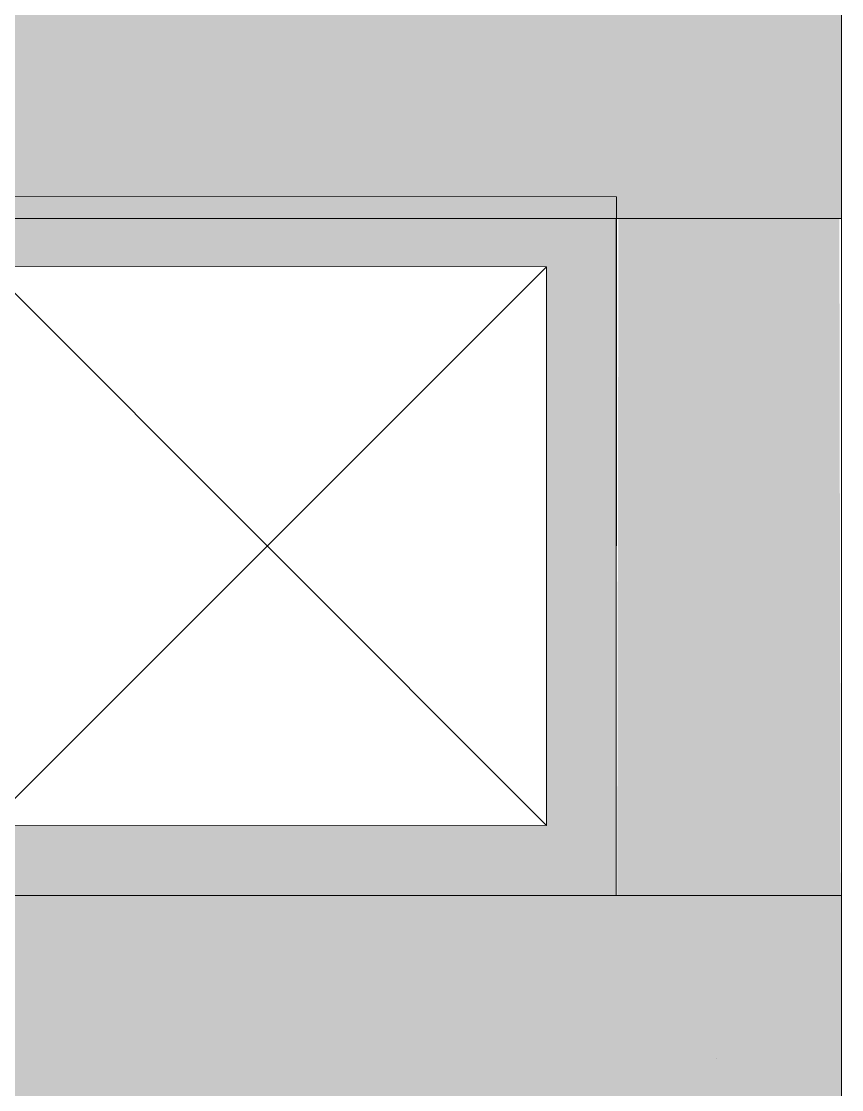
# Model space of a CAD drawing. Header units: millimetres. Extents: x 6676 to 14342, y 3639 to 5293.
# Drawn here: x 7089.42 to 7095.97, y 5104.61 to 5113.14 of the extents above; entities that cross this region are included whole.
import ezdxf

# ---------------------------------------------------------------- set-up
doc = ezdxf.new("R2010")
doc.units = ezdxf.units.MM
doc.layers.add('1 - plaster', color=1, linetype='Continuous', lineweight=9)
doc.layers.add('1 - structure A-WALL', color=3, linetype='Continuous', lineweight=18)

# ---------------------------------------------------------------- blocks, each defined once
blk = doc.blocks.new('jsjs')
at = {"layer": '1 - structure A-WALL', "ltscale": 0.5, "true_color": 0x59c95b}
h = blk.add_hatch(color=93, dxfattribs=at)
h.dxf.hatch_style = 1
h.paths.add_polyline_path([(321.8008, 1556.0305), (326.8008, 1556.0305), (326.8008, 1561.0305), (321.8008, 1561.0305)])
h.paths.add_polyline_path([(322.3008, 1556.5305), (326.3008, 1556.5305), (326.3008, 1560.5305), (322.3008, 1560.5305)], flags=16)
at = {"layer": '1 - structure A-WALL', "color": 93, "ltscale": 0.5, "true_color": 0x59c95b}
for p, q in [((322.3008, 1560.5305), (326.3008, 1556.5305)), ((326.3008, 1560.5305), (322.3008, 1556.5305))]:
    blk.add_line(p, q, dxfattribs=at)
for points in [[(321.8008, 1556.0305), (326.8008, 1556.0305), (326.8008, 1561.0305), (321.8008, 1561.0305)], [(322.3008, 1556.5305), (326.3008, 1556.5305), (326.3008, 1560.5305), (322.3008, 1560.5305)]]:
    blk.add_lwpolyline(points, close=True, dxfattribs=at)

msp = doc.modelspace()

# ---------------------------------------------------------------- hatches: boundary and pattern name
at = {"layer": '1 - plaster', "true_color": 0xe0a352}
for points in [[(6983.9674, 5111.5616), (7095.9694, 5111.5628), (7095.9694, 5113.3628), (6983.9674, 5113.3616)], [(7095.9521, 5111.5633), (7094.1887, 5111.5623), (7094.1799, 5106.1628), (7095.9616, 5106.1603)], [(7095.9694, 5104.3628), (7095.9694, 5106.1628), (6983.9661, 5106.1628), (6983.9687, 5104.3628)]]:
    msp.add_hatch(color=33, dxfattribs=at).paths.add_polyline_path(points)

# ---------------------------------------------------------------- linework, layer by layer
at = {"layer": '1 - plaster'}
for points in [[(6983.9674, 5111.5628), (7095.9694, 5111.5628), (7095.9694, 5113.3628), (6983.9674, 5113.3628)], [(7094.9701, 5104.8628), (7094.9701, 5104.8628)]]:
    msp.add_lwpolyline(points, close=True, dxfattribs=at)
for points in [[(7094.1712, 5106.1628), (7095.9704, 5106.1603), (7095.9704, 5111.5628), (7094.1704, 5111.5628), (7094.1712, 5106.1628)], [(6983.9674, 5106.1628), (6983.9674, 5104.3628), (7095.9694, 5104.3628), (7095.9694, 5106.1628), (6983.9674, 5106.1628)]]:
    msp.add_lwpolyline(points, dxfattribs=at)

# ---------------------------------------------------------------- block references
at = {"xscale": 1.114737591108468, "yscale": 1.114737591108468, "zscale": 1.114737591108468, "rotation": 359.9760472093955}
msp.add_blockref('jsjs', (6729.1489, 3371.7496), dxfattribs=at)

doc.saveas('drawing.dxf')
